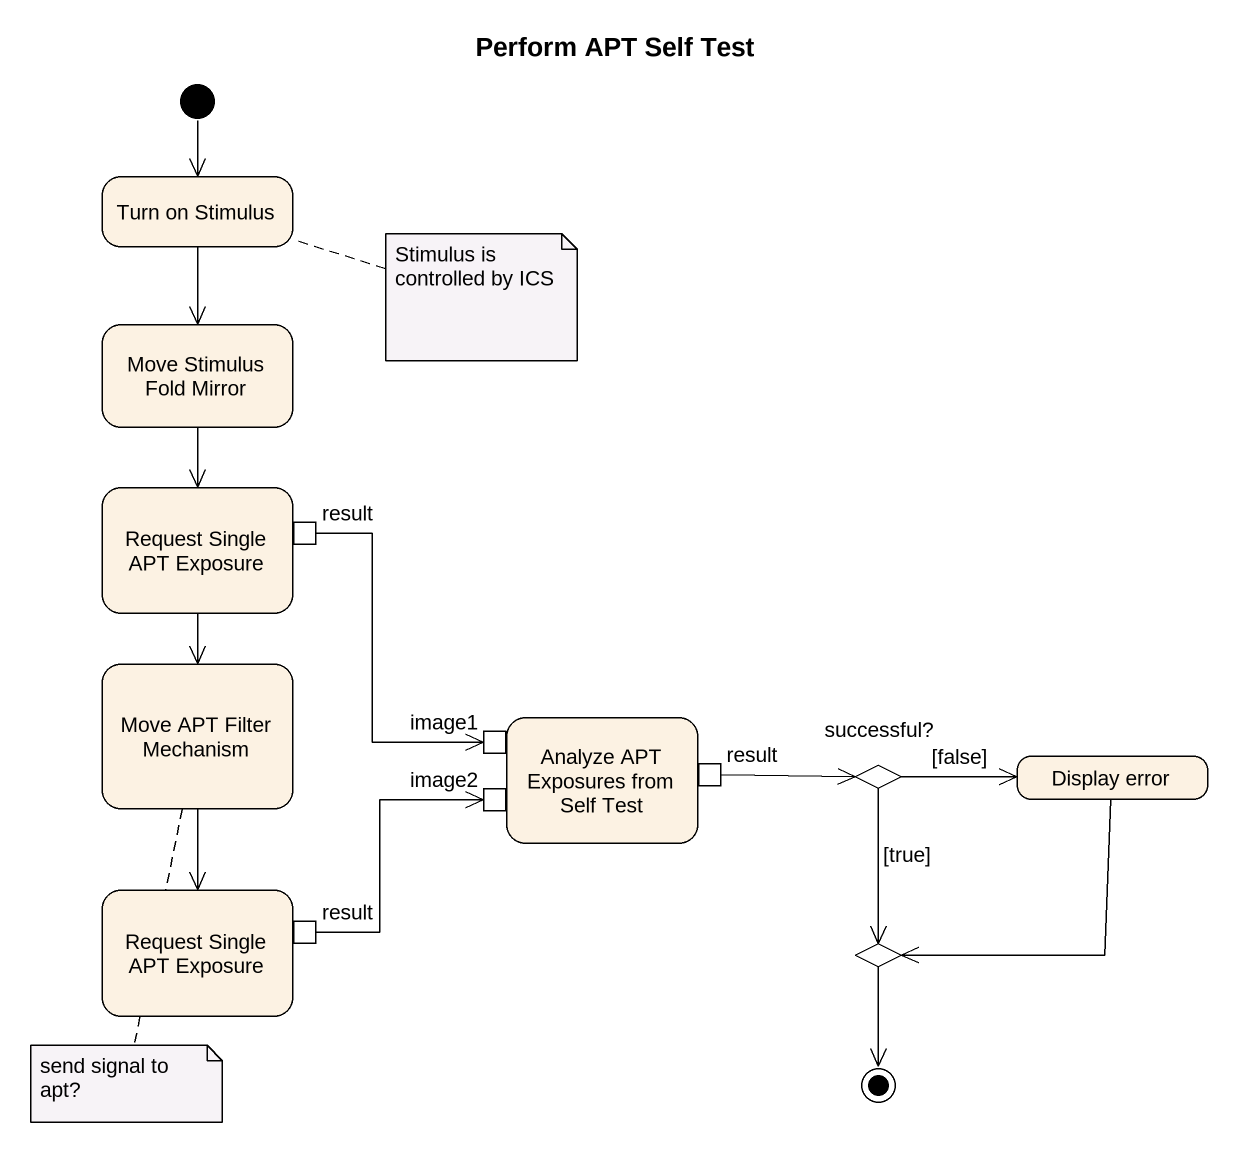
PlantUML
@startuml
title Perform APT Self Test
hide empty description
state "Turn on Stimulus" as Turn_on_Stimulus
state "Move Stimulus Fold Mirror" as Move_Stimulus_Fold_Mirror
state "Request Single APT Exposure" as Request_Single_APT_Exposure {
  state result <<outputPin>>
}
state "Move APT Filter Mechanism" as Move_APT_Filter_Mechanism
state "Analyze APT Exposures from Self Test" as Analyze_APT_Exposures_from {
  state image1 <<inputPin>>
  state "result" as result_2 <<outputPin>>
  state image2 <<inputPin>>
}
state "successful?" as successful <<choice>>
state "Display error" as Display_error
state "Request Single APT Exposure" as Request_Single_APT_Exposure_2 {
  state "result" as result_3 <<outputPin>>
}
state choice1 <<choice>>
[*] --> Turn_on_Stimulus
Turn_on_Stimulus --> Move_Stimulus_Fold_Mirror
Move_Stimulus_Fold_Mirror --> Request_Single_APT_Exposure
Request_Single_APT_Exposure --> Move_APT_Filter_Mechanism
result --> image1
Move_APT_Filter_Mechanism --> Request_Single_APT_Exposure_2
result_2 -right-> successful
successful -right-> Display_error : [false]
successful --> choice1 : [true]
Display_error --> choice1
result_3 -up-> image2
choice1 --> [*]
note right of Turn_on_Stimulus : Stimulus is controlled by ICS
note bottom of Move_APT_Filter_Mechanism : send signal to apt?
@enduml
